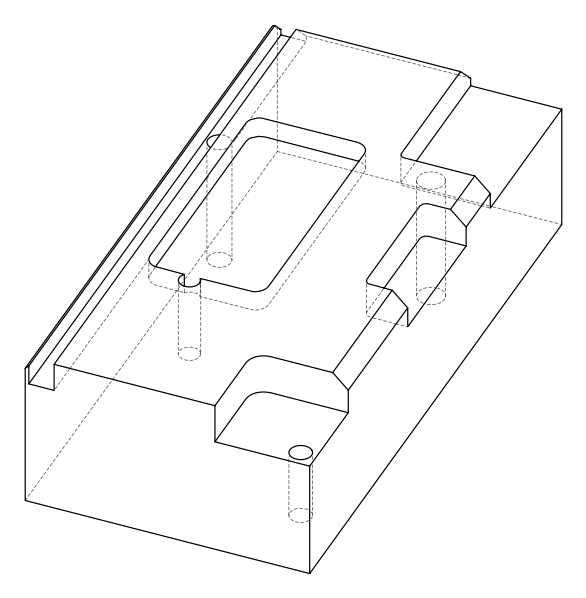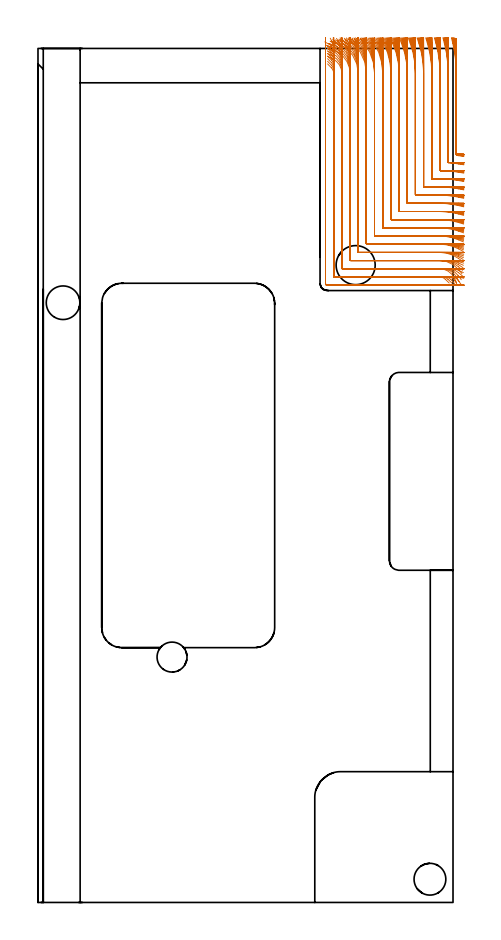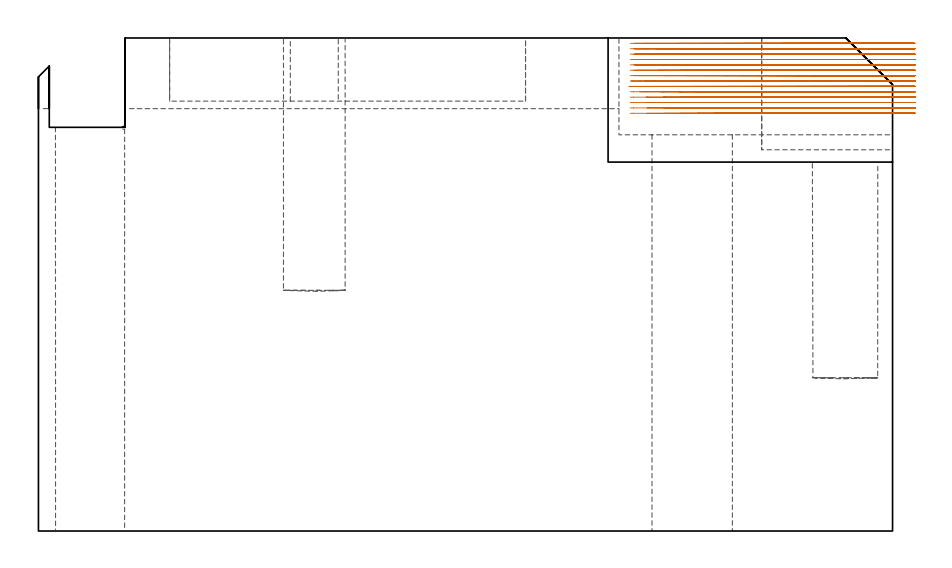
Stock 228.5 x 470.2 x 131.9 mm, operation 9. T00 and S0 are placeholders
(PLAN: 21 operations, 15 tool changes, 175 min)
(1 INDEXABLE_INSERT_DRILL_BLIND_HOLE_FROM_SOLID | STEP1POCKET | NXT0302_004 | 0.28 min | 14420 mm3)
(2 INDEXABLE_INSERT_DRILL_BLIND_HOLE_FROM_SOLID_1 | STEP1POCKET_1 | NXT0302_006 | 0.25 min | 21839 mm3)
(3 AREA_MILL | FG_CHAMFER_SURFACE | UGT0205_001 | 0.27 min | 1904 mm3)
(4 AREA_MILL_1 | FG_CHAMFER_SURFACE_1 | UGT0205_001 | 4.66 min | 9705 mm3)
(5 AREA_MILL_2 | FG_CHAMFER_SURFACE_2 | UGT0205_001 | 7.72 min | 26366 mm3)
(6 AREA_MILL_3 | FG_CHAMFER_SURFACE_3 | UGT0205_001 | 2.03 min | 4568 mm3)
(7 AREA_MILL_4 | FG_CHAMFER_SURFACE_4 | UGT0205_001 | 7.5 min | 24611 mm3)
(8 MILL_CORNER_NOTCH_RECTANGULAR | CORNER_NOTCH_RECTANGULAR | UGT0201_094 | Follow Part, ap 5, ae 75% | 7.4 min | 171967 mm3)
(9 MILL_CORNER_NOTCH_RECTANGULAR_1 | CORNER_NOTCH_RECTANGULAR_1 | NXT0201_008 | Follow Part, ap 1.5, ae 75% | 93.98 min | 250741 mm3)
(10 MILL_RECTANGULAR_POCKET | POCKET_RECTANGULAR_STRAIGHT | UGT0201_094 | Follow Part, ap 5, ae 75% | 10.09 min | 320577 mm3)
(11 MILL_SLOT | SLOT_PARTIAL_RECTANGULAR | NXT0201_013 | Follow Part, ap 2.5, ae 75% | 27.67 min | 112593 mm3)
(12 MILL_RECTANGULAR_SLOT | SLOT_RECTANGULAR | UGT0201_094 | Follow Part, ap 5, ae 75% | 10.37 min | 212596 mm3)
(13 SPOT_DRILL | STEP1HOLE | NXT0321_9005460120000 | 0.05 min | 175 mm3)
(14 SPOT_DRILL_1 | STEP1HOLE_1 | NXT0321_9005460120000 | 0.05 min | 214 mm3)
(15 DRILL_BLIND_HOLE_INTO_CENTER | STEP1HOLE | NXT0301_046 | 0.06 min | 337 mm3)
(16 GUN_DRILL_THROUGH_HOLE | STEP1HOLE | UGT0307_006 | 0.57 min | 6213 mm3)
(17 DRILL_TO_ENLARGE_THROUGH_HOLE | STEP1HOLE | NXT0301_102 | 0.45 min | 8340 mm3)
(18 DRILL_TO_ENLARGE_THROUGH_HOLE_1 | STEP1HOLE | UGT0301_052 | 0.47 min | 23342 mm3)
(19 DRILL_BLIND_HOLE_INTO_CENTER_1 | STEP1HOLE_1 | NXT0301_046 | 0.06 min | 315 mm3)
(20 GUN_DRILL_THROUGH_HOLE_1 | STEP1HOLE_1 | UGT0307_003 | 0.54 min | 3701 mm3)
(21 SPADE_DRILL_TO_ENLARGE_THROUGH_HOLE | STEP1HOLE_1 | UGT0306_009 | 0.47 min | 24735 mm3)
(TOOL NXT0302_004 | Index. Insert Drill 16.5mm [880-D1650L20-05] | D16.5 PA176 FL83 Z2)
(TOOL NXT0302_006 | Index. Insert Drill 17.5mm [880-D1750L25-05] | D17.5 PA176 FL88 Z2)
(TOOL UGT0205_001 | Chamfer Mill 20 x 3 x 45 deg. | D20 FL50 Z2)
(TOOL UGT0201_094 | End mill 20 mm | D20 FL38 Z4)
(TOOL NXT0201_008 | ENDMILL 6mm [2P460-0600-NA 1630] | D6 FL26 Z6)
(TOOL NXT0201_013 | ENDMILL 10mm | D10 FL30 Z4)
(TOOL NXT0321_9005460120000 | NC Spot Drill, 142deg, 12mm, Carbide, Uncoated | D12 PA142 FL30 Z2)
(TOOL NXT0301_046 | Carbide Drill 7.5mm [860.1-0750-038A1-MM 2214] | D7.5 PA140 FL53 Z2)
(TOOL UGT0307_006 | Gun Drill 9 mm | D9 PA130 FL24 Z1)
(TOOL NXT0301_102 | Carbide Drill 13.5mm [860.1-1350-108A1-MM 2214] | D13.5 PA140 FL123 Z2)
(TOOL UGT0301_052 | Twist Drill 21.5 mm | D21.5 PA118 FL150 Z2)
(TOOL UGT0307_003 | Gun Drill 7 mm | D7 PA130 FL24 Z1)
(TOOL UGT0306_009 | Spade Drill 18.5mm | D18.5 PA132 FL10 Z2)
(OP 9 MILL_CORNER_NOTCH_RECTANGULAR_1, part 1 of 2)
G17 G21 G94 G90
T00 M6
G54
G17 G0 G90 X227.617 Y476.117 S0 M3
G43 Z141.9 H1
Z130.461
G94 G1 X228.316 Y473.2 F250.
G2 X230.3 Y456.414 R72. F500.
G1 Y411.57
G3 X230.556 Y411.278 R0.3
G2 X231.5 Y411.147 R72.
G1 X234.469 Y410.714 F250.
G0 Z141.9
X222.934 Y476.106
Z130.461
G1 X223.68 Y473.2
G2 X225.8 Y456.414 R67.5 F500.
G1 Y407.512
G3 X226.073 Y407.218 R0.3
G2 X231.5 Y406.596 R67.5
G1 X234.464 Y406.135 F250.
G0 Z141.9
X218.223 Y476.092
Z130.461
G1 X219.023 Y473.2
G2 X221.3 Y456.414 R63. F500.
G1 Y403.193
G3 X221.593 Y402.898 R0.3
G2 X231.5 Y402.038 R63.
G1 X234.459 Y401.544 F250.
G0 Z141.9
X213.479 Y476.074
Z130.461
G1 X214.34 Y473.2
G2 X216.8 Y456.414 R58.5 F500.
G1 Y398.695
G3 X217.095 Y398.4 R0.3
G1 X221.115
G2 X231.5 Y397.471 R58.5
G1 X234.452 Y396.938 F250.
G0 Z141.9
X208.692 Y476.051
Z130.461
G1 X209.625 Y473.2
G2 X212.3 Y456.414 R54. F500.
G1 Y394.196
G3 X212.596 Y393.9 R0.3
G1 X221.115
G2 X231.5 Y392.892 R54.
G1 X234.444 Y392.315 F250.
G0 Z141.9
X203.85 Y476.022
Z130.461
G1 X204.867 Y473.2
G2 X207.8 Y456.414 R49.5 F500.
G1 Y389.696
G3 X208.096 Y389.4 R0.3
G1 X221.115
G2 X231.5 Y388.298 R49.5
G1 X234.433 Y387.669 F250.
G0 Z141.9
X198.933 Y475.983
Z130.461
G1 X200.052 Y473.2
G2 X203.3 Y456.414 R45. F500.
G1 Y385.196
G3 X203.596 Y384.9 R0.3
G1 X221.115
G2 X231.5 Y383.685 R45.
G1 X234.419 Y382.993 F250.
G0 Z141.9
X193.914 Y475.93
Z130.461
G1 X195.158 Y473.2
G2 X198.8 Y456.414 R40.5 F500.
G1 Y380.696
G3 X199.096 Y380.4 R0.3
G1 X221.115
G2 X231.5 Y379.046 R40.5
G1 X234.4 Y378.277 F250.
G0 Z141.9
X188.748 Y475.854
Z130.461
G1 X190.147 Y473.2
G2 X194.3 Y456.414 R36. F500.
G1 Y376.196
G3 X194.596 Y375.9 R0.3
G1 X221.115
G2 X231.5 Y374.369 R36.
G1 X234.372 Y373.504 F250.
G0 Z141.9
X183.356 Y475.739
Z130.461
G1 X184.955 Y473.2
G2 X189.8 Y456.414 R31.5 F500.
G1 Y371.696
G3 X190.096 Y371.4 R0.3
G1 X221.115
G2 X231.5 Y369.639 R31.5
G1 X234.332 Y368.65 F250.
G0 Z141.9
X177.583 Y475.55
Z130.461
G1 X179.448 Y473.2
G2 X185.3 Y456.414 R27. F500.
G1 Y367.197
G3 X185.597 Y366.9 R0.3
G1 X221.115
G2 X231.5 Y364.823 R27.
G1 X234.269 Y363.669 F250.
G0 Z141.9
X171.045 Y475.198
Z130.461
G1 X173.283 Y473.2
G2 X180.8 Y456.414 R22.5 F500.
G1 Y362.697
G3 X181.097 Y362.4 R0.3
G1 X221.115
G2 X231.5 Y359.86 R22.5
G1 X234.161 Y358.475 F250.
G0 Z141.9
X162.084 Y474.266
Z130.461
G1 X164.877 Y473.17
G2 X176.3 Y456.414 R18. F500.
G1 Y358.197
G3 X176.597 Y357.9 R0.3
G1 X221.115
G2 X231.5 Y354.602 R18.
G1 X233.95 Y352.871 F250.
G0 Z141.9
X159.435 Y470.197
Z130.461
G1 X162.3 Y469.308
G2 X171.8 Y456.414 R13.5 F500.
G1 Y353.697
G3 X172.097 Y353.4 R0.3
G1 X221.115
G2 X231.5 Y348.525 R13.5
G1 X233.417 Y346.217 F250.
G0 Z141.9
X159.613 Y465.81
Z130.461
G1 X162.3 Y464.477
G2 X167.3 Y456.414 R9. F500.
G1 Y349.197
G3 X167.597 Y348.9 R0.3
G1 X221.115
G2 X229.142 Y343.969 R9.
G1 X230.499 Y341.294 F250.
G0 Z141.9
X159.427 Y461.704
Z130.461
G1 X161.522 Y459.556
G2 X162.8 Y456.414 R4.5 F500.
G1 Y344.697
G3 X163.097 Y344.4 R0.3
G1 X221.115
G2 X224.25 Y343.128 R4.5
G1 X226.402 Y341.038 F250.
G0 Z141.9
X158.3 Y459.414
Z130.461
G1 Y456.414
Y340.8 F500.
G3 X159.2 Y339.9 R0.9
G1 X221.115
X224.115 F250.
G0 Z141.9
X228.007 Y476.128
Z129.022
G1 X228.646 Y473.196
G2 X230.3 Y457.854 R72. F500.
G1 Y411.747
G3 X230.562 Y411.454 R0.3
G2 X231.5 Y411.343 R72.
G1 X234.477 Y410.97 F250.
G0 Z141.9
X223.35 Y476.121
Z129.022
G1 X224.032 Y473.2
G2 X225.8 Y457.854 R67.5 F500.
G1 Y407.603
G3 X226.079 Y407.308 R0.3
G2 X231.5 Y406.805 R67.5
G1 X234.474 Y406.408 F250.
G0 Z141.9
X218.672 Y476.11
Z129.022
G1 X219.402 Y473.2
G2 X221.3 Y457.854 R63. F500.
G1 Y403.195
G3 X221.595 Y402.9 R0.3
G1 X222.561
G2 X231.5 Y402.263 R63.
G1 X234.47 Y401.837 F250.
G0 Z141.9
X213.964 Y476.095
Z129.022
G1 X214.751 Y473.2
G2 X216.8 Y457.854 R58.5 F500.
G1 Y398.695
G3 X217.095 Y398.4 R0.3
G1 X222.561
G2 X231.5 Y397.713 R58.5
G1 X234.465 Y397.255 F250.
G0 Z141.9
X209.221 Y476.076
Z129.022
G1 X210.074 Y473.2
G2 X212.3 Y457.854 R54. F500.
G1 Y394.196
G3 X212.596 Y393.9 R0.3
G1 X222.561
G2 X231.5 Y393.155 R54.
G1 X234.459 Y392.658 F250.
G0 Z141.9
X204.431 Y476.052
Z129.022
G1 X205.361 Y473.2
G2 X207.8 Y457.854 R49.5 F500.
G1 Y389.696
G3 X208.096 Y389.4 R0.3
G1 X222.561
G2 X231.5 Y388.586 R49.5
G1 X234.451 Y388.044 F250.
G0 Z141.9
X199.579 Y476.02
Z129.022
G1 X200.602 Y473.2
G2 X203.3 Y457.854 R45. F500.
G1 Y385.196
G3 X203.596 Y384.9 R0.3
G1 X222.561
G2 X231.5 Y384.003 R45.
G1 X234.44 Y383.407 F250.
G0 Z141.9
X194.643 Y475.976
Z129.022
G1 X195.78 Y473.2
G2 X198.8 Y457.854 R40.5 F500.
G1 Y380.696
G3 X199.096 Y380.4 R0.3
G1 X222.561
G2 X231.5 Y379.401 R40.5
G1 X234.426 Y378.739 F250.
G0 Z141.9
X189.586 Y475.914
Z129.022
G1 X190.865 Y473.2
G2 X194.3 Y457.854 R36. F500.
G1 Y376.196
G3 X194.596 Y375.9 R0.3
G1 X222.561
G2 X231.5 Y374.772 R36.
G1 X234.406 Y374.028 F250.
G0 Z141.9
X184.348 Y475.82
Z129.022
G1 X185.809 Y473.2
G2 X189.8 Y457.854 R31.5 F500.
G1 Y371.696
G3 X190.096 Y371.4 R0.3
G1 X222.561
G2 X231.5 Y370.105 R31.5
G1 X234.377 Y369.254 F250.
G0 Z141.9
X178.81 Y475.668
Z129.022
G1 X180.515 Y473.2
G2 X185.3 Y457.854 R27. F500.
G1 Y367.197
G3 X185.597 Y366.9 R0.3
G1 X222.561
G2 X231.5 Y365.377 R27.
G1 X234.331 Y364.384 F250.
G0 Z141.9
X172.708 Y475.394
Z129.022
G1 X174.754 Y473.2
G2 X180.8 Y457.854 R22.5 F500.
G1 Y362.697
G3 X181.097 Y362.4 R0.3
G1 X222.561
G2 X231.5 Y360.548 R22.5
G1 X234.253 Y359.356 F250.
G0 Z141.9
X165.15 Y474.768
Z129.022
G1 X167.707 Y473.2
G2 X176.3 Y457.854 R18. F500.
G1 Y358.197
G3 X176.597 Y357.9 R0.3
G1 X222.561
G2 X231.5 Y355.523 R18.
G1 X234.104 Y354.034 F250.
G0 Z141.9
X159.486 Y471.632
Z129.022
G1 X162.348 Y470.733
G2 X171.8 Y457.854 R13.5 F500.
G1 Y353.697
G3 X172.097 Y353.4 R0.3
G1 X222.561
G2 X231.5 Y350.016 R13.5
G1 X233.748 Y348.03 F250.
G0 Z141.9
X159.612 Y467.25
Z129.022
G1 X162.3 Y465.916
G2 X167.3 Y457.854 R9. F500.
G1 Y349.197
G3 X167.597 Y348.9 R0.3
G1 X222.561
G2 X230.296 Y344.501 R9.
G1 X231.83 Y341.922 F250.
G0 Z141.9
X159.427 Y463.144
Z129.022
G1 X161.522 Y460.996
G2 X162.8 Y457.854 R4.5 F500.
G1 Y344.697
G3 X163.097 Y344.4 R0.3
G1 X222.561
G2 X225.693 Y343.131 R4.5
G1 X227.847 Y341.043 F250.
G0 Z141.9
X158.3 Y460.854
Z129.022
G1 Y457.854
Y340.8 F500.
G3 X159.2 Y339.9 R0.9
G1 X222.561
X225.561 F250.
G0 Z141.9
X228.373 Y476.11
Z127.583
G1 X228.951 Y473.166
G2 X230.3 Y459.294 R72. F500.
G1 Y411.897
G3 X230.568 Y411.603 R0.3
G2 X231.5 Y411.512 R72.
G1 X234.484 Y411.202 F250.
G0 Z141.9
X223.734 Y476.136
Z127.583
G1 X224.352 Y473.2
G2 X225.8 Y459.294 R67.5 F500.
G1 Y407.664
G3 X226.086 Y407.369 R0.3
G2 X231.5 Y406.986 R67.5
G1 X234.482 Y406.655 F250.
G0 Z141.9
X219.084 Y476.126
Z127.583
G1 X219.746 Y473.2
G2 X221.3 Y459.294 R63. F500.
G1 Y403.195
G3 X221.595 Y402.9 R0.3
G1 X224.04
G2 X231.5 Y402.457 R63.
G1 X234.479 Y402.102 F250.
G0 Z141.9
X214.41 Y476.114
Z127.583
G1 X215.123 Y473.2
G2 X216.8 Y459.294 R58.5 F500.
G1 Y398.695
G3 X217.095 Y398.4 R0.3
G1 X224.04
G2 X231.5 Y397.922 R58.5
G1 X234.476 Y397.54 F250.
G0 Z141.9
X209.706 Y476.099
Z127.583
G1 X210.479 Y473.2
G2 X212.3 Y459.294 R54. F500.
G1 Y394.196
G3 X212.596 Y393.9 R0.3
G1 X224.04
G2 X231.5 Y393.382 R54.
G1 X234.471 Y392.968 F250.
G0 Z141.9
X204.964 Y476.079
Z127.583
G1 X205.807 Y473.2
G2 X207.8 Y459.294 R49.5 F500.
G1 Y389.696
G3 X208.096 Y389.4 R0.3
G1 X224.04
G2 X231.5 Y388.835 R49.5
G1 X234.466 Y388.382 F250.
G0 Z141.9
X200.17 Y476.053
Z127.583
G1 X201.097 Y473.2
G2 X203.3 Y459.294 R45. F500.
G1 Y385.196
G3 X203.596 Y384.9 R0.3
G1 X224.04
G2 X231.5 Y384.277 R45.
G1 X234.458 Y383.78 F250.
G0 Z141.9
X195.308 Y476.018
Z127.583
G1 X196.338 Y473.2
G2 X198.8 Y459.294 R40.5 F500.
G1 Y380.696
G3 X199.096 Y380.4 R0.3
G1 X224.04
G2 X231.5 Y379.707 R40.5
G1 X234.449 Y379.154 F250.
G0 Z141.9
X190.347 Y475.967
Z127.583
G1 X191.506 Y473.2
G2 X194.3 Y459.294 R36. F500.
G1 Y376.196
G3 X194.596 Y375.9 R0.3
G1 X224.04
G2 X231.5 Y375.119 R36.
G1 X234.435 Y374.497 F250.
G0 Z141.9
X185.24 Y475.892
Z127.583
G1 X186.564 Y473.2
G2 X189.8 Y459.294 R31.5 F500.
G1 Y371.696
G3 X190.096 Y371.4 R0.3
G1 X224.04
G2 X231.5 Y370.504 R31.5
G1 X234.415 Y369.793 F250.
G0 Z141.9
X179.898 Y475.772
Z127.583
G1 X181.444 Y473.2
G2 X185.3 Y459.294 R27. F500.
G1 Y367.197
G3 X185.597 Y366.9 R0.3
G1 X224.04
G2 X231.5 Y365.849 R27.
G1 X234.383 Y365.02 F250.
G0 Z141.9
X174.134 Y475.558
Z127.583
G1 X175.988 Y473.2
G2 X180.8 Y459.294 R22.5 F500.
G1 Y362.697
G3 X181.097 Y362.4 R0.3
G1 X224.04
G2 X231.5 Y361.127 R22.5
G1 X234.33 Y360.133 F250.
G0 Z141.9
X167.411 Y475.105
Z127.583
G1 X169.729 Y473.2
G2 X176.3 Y459.294 R18. F500.
G1 Y358.197
G3 X176.597 Y357.9 R0.3
G1 X224.04
G2 X231.5 Y356.281 R18.
G1 X234.23 Y355.038 F250.
G0 Z141.9
X160.071 Y473.009
Z127.583
G1 X162.892 Y471.989
G2 X171.8 Y459.294 R13.5 F500.
G1 Y353.697
G3 X172.097 Y353.4 R0.3
G1 X224.04
G2 X231.5 Y351.152 R13.5
G1 X234. Y349.494 F250.
G0 Z141.9
X159.612 Y468.69
Z127.583
G1 X162.3 Y467.356
G2 X167.3 Y459.294 R9. F500.
G1 Y349.197
G3 X167.597 Y348.9 R0.3
G1 X224.04
G2 X231.255 Y345.28 R9.
G1 X233.048 Y342.875 F250.
G0 Z141.9
X159.428 Y464.583
Z127.583
G1 X161.522 Y462.435
G2 X162.8 Y459.294 R4.5 F500.
G1 Y344.697
G3 X163.097 Y344.4 R0.3
G1 X224.04
G2 X227.335 Y342.964 R4.5
G1 X229.378 Y340.768 F250.
G0 Z141.9
X158.3 Y462.294
Z127.583
G1 Y459.294
Y340.8 F500.
G3 X159.2 Y339.9 R0.9
G1 X224.04
X227.04 F250.
G0 Z141.9
X228.713 Y476.066
Z126.144
G1 X229.228 Y473.11
G2 X230.3 Y460.734 R72. F500.
G1 Y412.029
G3 X230.575 Y411.735 R0.3
G2 X231.5 Y411.667 R72.
G1 X234.49 Y411.425 F250.
G0 Z141.9
X224.085 Y476.148
Z126.144
G1 X224.639 Y473.2
G2 X225.8 Y460.734 R67.5 F500.
G1 Y407.694
G3 X226.093 Y407.399 R0.3
G2 X231.5 Y407.151 R67.5
G1 X234.489 Y406.894 F250.
G0 Z141.9
X219.461 Y476.141
Z126.144
G1 X220.054 Y473.2
G2 X221.3 Y460.734 R63. F500.
G1 Y403.195
G3 X221.595 Y402.9 R0.3
G1 X225.709
G2 X231.5 Y402.633 R63.
G1 X234.487 Y402.357 F250.
G0 Z141.9
X214.817 Y476.131
Z126.144
G1 X215.456 Y473.2
G2 X216.8 Y460.734 R58.5 F500.
G1 Y398.695
G3 X217.095 Y398.4 R0.3
G1 X225.709
G2 X231.5 Y398.113 R58.5
G1 X234.485 Y397.816 F250.
G0 Z141.9
X210.149 Y476.119
Z126.144
G1 X210.841 Y473.2
G2 X212.3 Y460.734 R54. F500.
G1 Y394.195
G3 X212.595 Y393.9 R0.3
G1 X225.709
G2 X231.5 Y393.589 R54.
G1 X234.483 Y393.267 F250.
G0 Z141.9
X205.449 Y476.103
Z126.144
G1 X206.205 Y473.2
G2 X207.8 Y460.734 R49.5 F500.
G1 Y389.696
G3 X208.096 Y389.4 R0.3
G1 X225.709
G2 X231.5 Y389.06 R49.5
G1 X234.479 Y388.709 F250.
G0 Z141.9
X200.708 Y476.083
Z126.144
G1 X201.539 Y473.2
G2 X203.3 Y460.734 R45. F500.
G1 Y385.196
G3 X203.596 Y384.9 R0.3
G1 X225.709
G2 X231.5 Y384.526 R45.
G1 X234.475 Y384.14 F250.
G0 Z141.9
X195.91 Y476.054
Z126.144
G1 X196.834 Y473.2
G2 X198.8 Y460.734 R40.5 F500.
G1 Y380.696
G3 X199.096 Y380.4 R0.3
G1 X225.709
G2 X231.5 Y379.984 R40.5
G1 X234.469 Y379.555 F250.
G0 Z141.9
X191.034 Y476.014
Z126.144
G1 X192.073 Y473.2
G2 X194.3 Y460.734 R36. F500.
G1 Y376.196
G3 X194.596 Y375.9 R0.3
G1 X225.709
G2 X231.5 Y375.431 R36.
G1 X234.461 Y374.948 F250.
G0 Z141.9
X186.041 Y475.955
Z126.144
G1 X187.228 Y473.2
G2 X189.8 Y460.734 R31.5 F500.
G1 Y371.696
G3 X190.096 Y371.4 R0.3
G1 X225.709
G2 X231.5 Y370.863 R31.5
G1 X234.449 Y370.311 F250.
G0 Z141.9
X180.865 Y475.861
Z126.144
G1 X182.25 Y473.2
G2 X185.3 Y460.734 R27. F500.
G1 Y367.197
G3 X185.596 Y366.9 R0.3
G1 X225.709
G2 X231.5 Y366.272 R27.
G1 X234.43 Y365.628 F250.
G0 Z141.9
X175.369 Y475.697
Z126.144
G1 X177.031 Y473.2
G2 X180.8 Y460.734 R22.5 F500.
G1 Y362.697
G3 X181.097 Y362.4 R0.3
G1 X225.709
G2 X231.5 Y361.642 R22.5
G1 X234.399 Y360.87 F250.
G0 Z141.9
X169.207 Y475.364
Z126.144
G1 X171.285 Y473.2
G2 X176.3 Y460.734 R18. F500.
G1 Y358.197
G3 X176.597 Y357.9 R0.3
G1 X225.709
G2 X231.5 Y356.943 R18.
G1 X234.34 Y355.978 F250.
G0 Z141.9
X161.361 Y474.22
Z126.144
G1 X164.073 Y472.938
G2 X171.8 Y460.734 R13.5 F500.
G1 Y353.697
G3 X172.097 Y353.4 R0.3
G1 X225.709
G2 X231.5 Y352.095 R13.5
G1 X234.21 Y350.808 F250.
G0 Z141.9
X159.612 Y470.13
Z126.144
G1 X162.3 Y468.796
G2 X167.3 Y460.734 R9. F500.
G1 Y349.197
G3 X167.597 Y348.9 R0.3
G1 X225.709
G2 X231.5 Y346.789 R9.
G1 X233.796 Y344.859 F250.
G0 Z141.9
X159.428 Y466.023
Z126.144
G1 X161.522 Y463.875
G2 X162.8 Y460.734 R4.5 F500.
G1 Y344.697
G3 X163.097 Y344.4 R0.3
G1 X225.709
G2 X229.579 Y342.196 R4.5
G1 X231.109 Y339.616 F250.
G0 Z141.9
X158.3 Y463.734
Z126.144
G1 Y460.734
Y340.8 F500.
G3 X159.2 Y339.9 R0.9
G1 X225.709
X228.709 F250.
G0 Z141.9
X229.025 Y476.002
Z124.705
G1 X229.477 Y473.036
G2 X230.3 Y462.182 R72. F500.
G1 Y412.136
G3 X230.583 Y411.842 R0.3
G2 X231.5 Y411.799 R72.
G1 X234.496 Y411.64 F250.
G0 Z141.9
X224.405 Y476.16
Z124.705
G1 X224.895 Y473.2
G2 X225.8 Y462.182 R67.5 F500.
G1 Y407.695
G3 X226.095 Y407.4 R0.3
G1 X227.682
G2 X231.5 Y407.292 R67.5
G1 X234.495 Y407.122 F250.
G0 Z141.9
X219.804 Y476.154
Z124.705
G1 X220.329 Y473.2
G2 X221.3 Y462.182 R63. F500.
G1 Y403.195
G3 X221.595 Y402.9 R0.3
G1 X227.682
G2 X231.5 Y402.784 R63.
G1 X234.494 Y402.602 F250.
G0 Z141.9
X215.188 Y476.146
Z124.705
G1 X215.753 Y473.2
G2 X216.8 Y462.182 R58.5 F500.
G1 Y398.695
G3 X217.095 Y398.4 R0.3
G1 X227.682
G2 X231.5 Y398.275 R58.5
G1 X234.494 Y398.08 F250.
G0 Z141.9
X210.552 Y476.137
Z124.705
G1 X211.164 Y473.2
G2 X212.3 Y462.182 R54. F500.
G1 Y394.195
G3 X212.595 Y393.9 R0.3
G1 X227.682
G2 X231.5 Y393.765 R54.
G1 X234.492 Y393.553 F250.
G0 Z141.9
X205.89 Y476.125
Z124.705
G1 X206.558 Y473.2
G2 X207.8 Y462.182 R49.5 F500.
G1 Y389.696
G3 X208.096 Y389.4 R0.3
G1 X227.682
G2 X231.5 Y389.253 R49.5
G1 X234.491 Y389.021 F250.
G0 Z141.9
X201.196 Y476.109
Z124.705
G1 X201.93 Y473.2
G2 X203.3 Y462.182 R45. F500.
G1 Y385.196
G3 X203.596 Y384.9 R0.3
G1 X227.682
G2 X231.5 Y384.738 R45.
G1 X234.489 Y384.483 F250.
G0 Z141.9
X196.456 Y476.087
Z124.705
G1 X197.272 Y473.2
G2 X198.8 Y462.182 R40.5 F500.
G1 Y380.696
G3 X199.096 Y380.4 R0.3
G1 X227.682
G2 X231.5 Y380.22 R40.5
G1 X234.487 Y379.937 F250.
G0 Z141.9
X191.654 Y476.056
Z124.705
G1 X192.572 Y473.2
G2 X194.3 Y462.182 R36. F500.
G1 Y376.196
G3 X194.596 Y375.9 R0.3
G1 X227.682
G2 X231.5 Y375.697 R36.
G1 X234.483 Y375.379 F250.
G0 Z141.9
X186.761 Y476.01
Z124.705
G1 X187.81 Y473.2
G2 X189.8 Y462.182 R31.5 F500.
G1 Y371.696
G3 X190.096 Y371.4 R0.3
G1 X227.682
G2 X231.5 Y371.168 R31.5
G1 X234.478 Y370.804 F250.
G0 Z141.9
X181.725 Y475.939
Z124.705
G1 X182.949 Y473.2
G2 X185.3 Y462.182 R27. F500.
G1 Y367.196
G3 X185.596 Y366.9 R0.3
G1 X227.682
G2 X231.5 Y366.629 R27.
G1 X234.47 Y366.205 F250.
G0 Z141.9
X176.448 Y475.816
Z124.705
G1 X177.917 Y473.2
G2 X180.8 Y462.182 R22.5 F500.
G1 Y362.697
G3 X181.097 Y362.4 R0.3
G1 X227.682
G2 X231.5 Y362.074 R22.5
G1 X234.457 Y361.565 F250.
G0 Z141.9
X170.697 Y475.572
Z124.705
G1 X172.534 Y473.2
G2 X176.3 Y462.182 R18. F500.
G1 Y358.197
G3 X176.597 Y357.9 R0.3
G1 X227.682
G2 X231.5 Y357.49 R18.
G1 X234.432 Y356.854 F250.
G0 Z141.9
X163.652 Y474.933
Z124.705
G1 X166.1 Y473.2
G2 X171.8 Y462.182 R13.5 F500.
G1 Y353.697
G3 X172.097 Y353.4 R0.3
G1 X227.682
G2 X231.5 Y352.849 R13.5
G1 X234.378 Y352.001 F250.
G0 Z141.9
X159.613 Y471.577
Z124.705
G1 X162.3 Y470.244
G2 X167.3 Y462.182 R9. F500.
G1 Y349.197
G3 X167.597 Y348.9 R0.3
G1 X227.682
G2 X231.5 Y348.05 R9.
G1 X234.217 Y346.778 F250.
G0 Z141.9
X159.433 Y467.47
Z124.705
G1 X161.525 Y465.32
G2 X162.8 Y462.182 R4.5 F500.
G1 Y344.697
G3 X163.097 Y344.4 R0.3
G1 X227.682
G2 X231.329 Y342.536 R4.5
G1 X233.087 Y340.105 F250.
G0 Z141.9
X158.3 Y465.182
Z124.705
G1 Y462.182
Y340.8 F500.
G3 X159.2 Y339.9 R0.9
G1 X227.682
X230.682 F250.
G0 Z141.9
X229.303 Y475.928
Z123.267
G1 X229.692 Y472.953
G2 X230.3 Y463.614 R72. F500.
G1 Y412.195
G3 X230.595 Y411.9 R0.3
G2 X231.5 Y411.894 R72.
G1 X234.5 Y411.854 F250.
G0 Z141.9
X224.69 Y476.17
Z123.267
G1 X225.116 Y473.2
G2 X225.8 Y463.614 R67.5 F500.
G1 Y407.695
G3 X226.095 Y407.4 R0.3
G1 X230.553
G2 X231.5 Y407.393 R67.5
G1 X234.5 Y407.351 F250.
G0 Z141.9
X220.11 Y476.165
Z123.267
G1 X220.566 Y473.2
G2 X221.3 Y463.614 R63. F500.
G1 Y403.195
G3 X221.595 Y402.9 R0.3
G1 X230.553
G2 X231.5 Y402.893 R63.
G1 X234.5 Y402.848 F250.
G0 Z141.9
X215.518 Y476.159
Z123.267
G1 X216.009 Y473.2
G2 X216.8 Y463.614 R58.5 F500.
G1 Y398.695
G3 X217.095 Y398.4 R0.3
G1 X230.553
G2 X231.5 Y398.392 R58.5
G1 X234.5 Y398.344 F250.
G0 Z141.9
X210.91 Y476.152
Z123.267
G1 X211.442 Y473.2
G2 X212.3 Y463.614 R54. F500.
G1 Y394.195
G3 X212.595 Y393.9 R0.3
G1 X230.553
G2 X231.5 Y393.892 R54.
G1 X234.5 Y393.839 F250.
G0 Z141.9
X206.282 Y476.143
Z123.267
G1 X206.863 Y473.2
G2 X207.8 Y463.614 R49.5 F500.
G1 Y389.696
G3 X208.096 Y389.4 R0.3
G1 X230.553
G2 X231.5 Y389.391 R49.5
G1 X234.499 Y389.334 F250.
G0 Z141.9
X201.628 Y476.131
Z123.267
G1 X202.267 Y473.2
G2 X203.3 Y463.614 R45. F500.
G1 Y385.196
G3 X203.596 Y384.9 R0.3
G1 X230.553
G2 X231.5 Y384.89 R45.
G1 X234.499 Y384.827 F250.
G0 Z141.9
X196.939 Y476.115
Z123.267
G1 X197.649 Y473.2
G2 X198.8 Y463.614 R40.5 F500.
G1 Y380.696
G3 X199.096 Y380.4 R0.3
G1 X230.553
G2 X231.5 Y380.389 R40.5
G1 X234.499 Y380.319 F250.
G0 Z141.9
X192.201 Y476.092
Z123.267
G1 X193. Y473.2
G2 X194.3 Y463.614 R36. F500.
G1 Y376.196
G3 X194.596 Y375.9 R0.3
G1 X230.553
G2 X231.5 Y375.888 R36.
G1 X234.499 Y375.809 F250.
G0 Z141.9
X187.393 Y476.058
Z123.267
G1 X188.306 Y473.2
G2 X189.8 Y463.614 R31.5 F500.
G1 Y371.696
G3 X190.096 Y371.4 R0.3
G1 X230.553
G2 X231.5 Y371.386 R31.5
G1 X234.499 Y371.296 F250.
G0 Z141.9
X182.476 Y476.005
Z123.267
G1 X183.541 Y473.2
G2 X185.3 Y463.614 R27. F500.
G1 Y367.196
G3 X185.596 Y366.9 R0.3
G1 X230.553
G2 X231.5 Y366.883 R27.
G1 X234.498 Y366.778 F250.
G0 Z141.9
X177.378 Y475.914
Z123.267
G1 X178.656 Y473.2
G2 X180.8 Y463.614 R22.5 F500.
G1 Y362.697
G3 X181.097 Y362.4 R0.3
G1 X230.553
G2 X231.5 Y362.38 R22.5
G1 X234.497 Y362.254 F250.
G0 Z141.9
X171.937 Y475.739
Z123.267
G1 X173.535 Y473.2
G2 X176.3 Y463.614 R18. F500.
G1 Y358.197
G3 X176.597 Y357.9 R0.3
G1 X230.553
G2 X231.5 Y357.875 R18.
G1 X234.496 Y357.717 F250.
G0 Z141.9
X165.675 Y475.312
Z123.267
G1 X167.806 Y473.2
G2 X171.8 Y463.614 R13.5 F500.
G1 Y353.697
G3 X172.097 Y353.4 R0.3
G1 X230.553
G2 X231.5 Y353.367 R13.5
G1 X234.493 Y353.156 F250.
G0 Z141.9
X159.97 Y472.953
Z123.267
G1 X162.605 Y471.518
G2 X167.3 Y463.614 R9. F500.
G1 Y349.197
G3 X167.597 Y348.9 R0.3
G1 X230.553
G2 X231.5 Y348.85 R9.
G1 X234.483 Y348.534 F250.
G0 Z141.9
X159.429 Y468.903
Z123.267
G1 X161.523 Y466.755
G2 X162.8 Y463.614 R4.5 F500.
G1 Y344.697
G3 X163.097 Y344.4 R0.3
G1 X230.553
G2 X231.5 Y344.299 R4.5
G1 X234.433 Y343.668 F250.
G0 Z141.9
X158.3 Y466.614
Z123.267
G1 Y463.614
Y340.8 F500.
G3 X159.2 Y339.9 R0.9
G1 X230.553
X233.553 F250.
G0 Z141.9
X229.549 Y475.849
Z121.828
G1 X229.875 Y472.866
G2 X230.3 Y465.054 R72. F500.
G1 Y412.195
G3 X230.595 Y411.9 R0.3
G1 X231.421
X231.5
X234.5 Y411.897 F250.
G0 Z141.9
X224.945 Y476.178
Z121.828
G1 X225.307 Y473.2
G2 X225.8 Y465.054 R67.5 F500.
G1 Y407.695
G3 X226.095 Y407.4 R0.3
G1 X231.421
X231.5
X234.5 Y407.396 F250.
G0 Z141.9
X220.383 Y476.175
Z121.828
G1 X220.771 Y473.2
G2 X221.3 Y465.054 R63. F500.
G1 Y403.195
G3 X221.595 Y402.9 R0.3
G1 X231.421
X231.5
X234.5 Y402.896 F250.
G0 Z141.9
X215.812 Y476.171
Z121.828
G1 X216.23 Y473.2
G2 X216.8 Y465.054 R58.5 F500.
G1 Y398.695
G3 X217.095 Y398.4 R0.3
G1 X231.421
X231.5
X234.5 Y398.396 F250.
G0 Z141.9
X211.23 Y476.166
Z121.828
G1 X211.682 Y473.2
G2 X212.3 Y465.054 R54. F500.
G1 Y394.195
G3 X212.595 Y393.9 R0.3
G1 X231.421
X231.5
X234.5 Y393.896 F250.
G0 Z141.9
X206.632 Y476.159
Z121.828
G1 X207.125 Y473.2
G2 X207.8 Y465.054 R49.5 F500.
G1 Y389.696
G3 X208.096 Y389.4 R0.3
G1 X231.421
X231.5
X234.5 Y389.395 F250.
G0 Z141.9
X202.014 Y476.15
Z121.828
G1 X202.557 Y473.2
G2 X203.3 Y465.054 R45. F500.
G1 Y385.196
G3 X203.596 Y384.9 R0.3
G1 X231.421
X231.5
X234.5 Y384.895 F250.
G0 Z141.9
X197.369 Y476.139
Z121.828
G1 X197.972 Y473.2
G2 X198.8 Y465.054 R40.5 F500.
G1 Y380.696
G3 X199.096 Y380.4 R0.3
G1 X231.421
X231.5
X234.5 Y380.394 F250.
G0 Z141.9
X192.688 Y476.122
Z121.828
G1 X193.366 Y473.2
G2 X194.3 Y465.054 R36. F500.
G1 Y376.196
G3 X194.596 Y375.9 R0.3
G1 X231.421
X231.5
X234.5 Y375.893 F250.
G0 Z141.9
X187.953 Y476.098
Z121.828
G1 X188.729 Y473.2
G2 X189.8 Y465.054 R31.5 F500.
G1 Y371.696
G3 X190.096 Y371.4 R0.3
G1 X231.421
X231.5
X234.5 Y371.392 F250.
G0 Z141.9
X183.137 Y476.06
Z121.828
G1 X184.042 Y473.2
G2 X185.3 Y465.054 R27. F500.
G1 Y367.196
G3 X185.596 Y366.9 R0.3
G1 X231.421
X231.5
X234.5 Y366.891 F250.
G0 Z141.9
X178.188 Y475.997
Z121.828
G1 X179.274 Y473.2
G2 X180.8 Y465.054 R22.5 F500.
G1 Y362.697
G3 X181.097 Y362.4 R0.3
G1 X231.421
X231.5
X234.5 Y362.389 F250.
G0 Z141.9
X172.994 Y475.875
Z121.828
G1 X174.351 Y473.2
G2 X176.3 Y465.054 R18. F500.
G1 Y358.197
G3 X176.597 Y357.9 R0.3
G1 X231.421
X231.5
X234.5 Y357.887 F250.
G0 Z141.9
X167.256 Y475.592
Z121.828
G1 X169.066 Y473.2
G2 X171.8 Y465.054 R13.5 F500.
G1 Y353.697
G3 X172.097 Y353.4 R0.3
G1 X231.421
X231.5
X234.5 Y353.382 F250.
G0 Z141.9
X160.856 Y474.19
Z121.828
G1 X163.341 Y472.51
G2 X167.3 Y465.054 R9. F500.
G1 Y349.197
G3 X167.597 Y348.9 R0.3
G1 X231.421
X231.5
X234.5 Y348.873 F250.
G0 Z141.9
X159.426 Y470.344
Z121.828
G1 X161.521 Y468.197
G2 X162.8 Y465.054 R4.5 F500.
G1 Y344.697
G3 X163.097 Y344.4 R0.3
G1 X231.421
X231.5 Y344.399
X234.5 Y344.346 F250.
G0 Z141.9
X158.3 Y468.054
Z121.828
G1 Y465.054
Y340.8 F500.
G3 X159.2 Y339.9 R0.9
G1 X231.421
X234.421 F250.
G0 Z141.9
X229.783 Y475.765
Z120.389
G1 X230.038 Y472.776
G2 X230.3 Y466.643 R72. F500.
G1 Y412.195
G3 X230.595 Y411.9 R0.3
G1 X231.5
X234.5 F250.
G0 Z141.9
X225.189 Y476.186
Z120.389
G1 X225.481 Y473.2
G2 X225.8 Y466.643 R67.5 F500.
G1 Y407.695
G3 X226.095 Y407.4 R0.3
G1 X231.5
X234.5 F250.
G0 Z141.9
X220.646 Y476.184
Z120.389
G1 X220.958 Y473.2
G2 X221.3 Y466.643 R63. F500.
G1 Y403.195
G3 X221.595 Y402.9 R0.3
G1 X231.5
X234.5 F250.
G0 Z141.9
X216.095 Y476.181
Z120.389
G1 X216.431 Y473.2
G2 X216.8 Y466.643 R58.5 F500.
G1 Y398.695
G3 X217.095 Y398.4 R0.3
G1 X231.5
X234.5 F250.
G0 Z141.9
X211.536 Y476.178
Z120.389
G1 X211.9 Y473.2
G2 X212.3 Y466.643 R54. F500.
G1 Y394.195
G3 X212.595 Y393.9 R0.3
G1 X231.5
X234.5 F250.
G0 Z141.9
X206.966 Y476.174
Z120.389
G1 X207.364 Y473.2
G2 X207.8 Y466.643 R49.5 F500.
G1 Y389.696
G3 X208.096 Y389.4 R0.3
G1 X231.5
X234.5 F250.
G0 Z141.9
X202.383 Y476.168
Z120.389
G1 X202.82 Y473.2
G2 X203.3 Y466.643 R45. F500.
G1 Y385.196
G3 X203.596 Y384.9 R0.3
G1 X231.5
X234.5 F250.
G0 Z141.9
X197.78 Y476.16
Z120.389
G1 X198.266 Y473.2
G2 X198.8 Y466.643 R40.5 F500.
G1 Y380.696
G3 X199.096 Y380.4 R0.3
G1 X231.5
X234.5 F250.
G0 Z141.9
X193.151 Y476.15
Z120.389
G1 X193.698 Y473.2
G2 X194.3 Y466.643 R36. F500.
G1 Y376.196
G3 X194.596 Y375.9 R0.3
G1 X231.5
X234.5 F250.
G0 Z141.9
X188.485 Y476.134
Z120.389
G1 X189.11 Y473.2
G2 X189.8 Y466.643 R31.5 F500.
G1 Y371.696
G3 X190.096 Y371.4 R0.3
G1 X231.5
X234.5 F250.
G0 Z141.9
X183.763 Y476.11
Z120.389
G1 X184.492 Y473.2
G2 X185.3 Y466.643 R27. F500.
G1 Y367.197
G3 X185.597 Y366.9 R0.3
G1 X231.5
X234.5 F250.
G0 Z141.9
X178.949 Y476.07
Z120.389
G1 X179.823 Y473.2
G2 X180.8 Y466.643 R22.5 F500.
G1 Y362.697
G3 X181.097 Y362.4 R0.3
G1 X231.5
X234.5 F250.
G0 Z141.9
X173.97 Y475.994
Z120.389
G1 X175.063 Y473.2
G2 X176.3 Y466.643 R18. F500.
G1 Y358.197
G3 X176.597 Y357.9 R0.3
G1 X231.5
X234.5 F250.
G0 Z141.9
X168.643 Y475.822
Z120.389
G1 X170.101 Y473.2
G2 X171.8 Y466.643 R13.5 F500.
G1 Y353.697
G3 X172.097 Y353.4 R0.3
G1 X231.5
X234.5 F250.
G0 Z141.9
X162.279 Y475.255
Z120.389
G1 X164.465 Y473.2
G2 X167.3 Y466.643 R9. F500.
G1 Y349.197
G3 X167.597 Y348.9 R0.3
G1 X231.5
X234.5 F250.
G0 Z141.9
X158.58 Y472.044
Z120.389
G1 X160.987 Y470.253
G2 X162.8 Y466.643 R4.5 F500.
G1 Y344.697
G3 X163.097 Y344.4 R0.3
G1 X231.5
X234.5 F250.
G0 Z141.9
X158.3 Y469.643
Z120.389
G1 Y466.643
Y340.8 F500.
G3 X159.2 Y339.9 R0.9
G1 X231.5
X234.5 F250.
G0 Z141.9
X229.996 Y475.684
Z118.95
G1 X230.174 Y472.69
G2 X230.3 Y468.428 R72. F500.
G1 Y412.195
G3 X230.595 Y411.9 R0.3
G1 X231.5
X234.5 F250.
G0 Z141.9
X225.419 Y476.192
Z118.95
G1 X225.631 Y473.2
G2 X225.8 Y468.428 R67.5 F500.
G1 Y407.695
G3 X226.095 Y407.4 R0.3
G1 X231.5
X234.5 F250.
G0 Z141.9
X220.892 Y476.191
Z118.95
G1 X221.119 Y473.2
G2 X221.3 Y468.428 R63. F500.
G1 Y403.195
G3 X221.595 Y402.9 R0.3
G1 X231.5
X234.5 F250.
G0 Z141.9
X216.36 Y476.19
Z118.95
G1 X216.605 Y473.2
G2 X216.8 Y468.428 R58.5 F500.
G1 Y398.695
G3 X217.095 Y398.4 R0.3
G1 X231.5
X234.5 F250.
G0 Z141.9
X211.824 Y476.188
Z118.95
G1 X212.089 Y473.2
G2 X212.3 Y468.428 R54. F500.
G1 Y394.195
G3 X212.595 Y393.9 R0.3
G1 X231.5
X234.5 F250.
G0 Z141.9
X207.28 Y476.186
Z118.95
G1 X207.569 Y473.2
G2 X207.8 Y468.428 R49.5 F500.
G1 Y389.696
G3 X208.096 Y389.4 R0.3
G1 X231.5
X234.5 F250.
G0 Z141.9
X202.728 Y476.183
Z118.95
G1 X203.046 Y473.2
G2 X203.3 Y468.428 R45. F500.
G1 Y385.196
G3 X203.596 Y384.9 R0.3
G1 X231.5
X234.5 F250.
G0 Z141.9
X198.164 Y476.179
Z118.95
G1 X198.518 Y473.2
G2 X198.8 Y468.428 R40.5 F500.
G1 Y380.696
G3 X199.096 Y380.4 R0.3
G1 X231.5
X234.5 F250.
G0 Z141.9
X193.585 Y476.174
Z118.95
G1 X193.982 Y473.2
G2 X194.3 Y468.428 R36. F500.
G1 Y376.196
G3 X194.596 Y375.9 R0.3
G1 X231.5
X234.5 F250.
G0 Z141.9
X188.982 Y476.165
Z118.95
G1 X189.436 Y473.2
G2 X189.8 Y468.428 R31.5 F500.
G1 Y371.696
G3 X190.096 Y371.4 R0.3
G1 X231.5
X234.5 F250.
G0 Z141.9
X184.345 Y476.153
Z118.95
G1 X184.875 Y473.2
G2 X185.3 Y468.428 R27. F500.
G1 Y367.196
G3 X185.596 Y366.9 R0.3
G1 X231.5
X234.5 F250.
G0 Z141.9
X179.652 Y476.132
Z118.95
G1 X180.288 Y473.2
G2 X180.8 Y468.428 R22.5 F500.
G1 Y362.697
G3 X181.097 Y362.4 R0.3
G1 X231.5
X234.5 F250.
G0 Z141.9
X174.861 Y476.093
Z118.95
G1 X175.656 Y473.2
G2 X176.3 Y468.428 R18. F500.
G1 Y358.197
G3 X176.597 Y357.9 R0.3
G1 X231.5
X234.5 F250.
G0 Z141.9
X169.868 Y476.006
Z118.95
G1 X170.928 Y473.2
G2 X171.8 Y468.428 R13.5 F500.
G1 Y353.697
G3 X172.097 Y353.4 R0.3
G1 X231.5
X234.5 F250.
G0 Z141.9
X164.34 Y475.744
Z118.95
G1 X165.931 Y473.2
G2 X167.3 Y468.428 R9. F500.
G1 Y349.197
G3 X167.597 Y348.9 R0.3
G1 X231.5
X234.5 F250.
G0 Z141.9
X157.917 Y473.823
Z118.95
G1 X160.525 Y472.339
G2 X162.8 Y468.428 R4.5 F500.
G1 Y344.697
G3 X163.097 Y344.4 R0.3
G1 X231.5
X234.5 F250.
G0 Z141.9
X158.3 Y471.428
Z118.95
G1 Y468.428
Y340.8 F500.
G3 X159.2 Y339.9 R0.9
G1 X231.5
X234.5 F250.
G0 Z141.9
X230.222 Y475.611
Z117.511
G1 X230.285 Y472.612
G2 X230.3 Y471.118 R72. F500.
G1 Y412.195
G3 X230.595 Y411.9 R0.3
G1 X231.5
X234.5 F250.
G0 Z141.9
X225.675 Y476.199
Z117.511
G1 X225.768 Y473.2
G2 X225.8 Y471.118 R67.5 F500.
G1 Y407.695
G3 X226.095 Y407.4 R0.3
G1 X231.5
X234.5 F250.
G0 Z141.9
X221.166 Y476.198
Z117.511
G1 X221.266 Y473.2
G2 X221.3 Y471.118 R63. F500.
G1 Y403.195
G3 X221.595 Y402.9 R0.3
G1 X231.5
X234.5 F250.
G0 Z141.9
X216.656 Y476.198
Z117.511
G1 X216.763 Y473.2
G2 X216.8 Y471.118 R58.5 F500.
G1 Y398.695
G3 X217.095 Y398.4 R0.3
G1 X231.5
X234.5 F250.
G0 Z141.9
X212.144 Y476.198
Z117.511
G1 X212.26 Y473.2
G2 X212.3 Y471.118 R54. F500.
G1 Y394.195
G3 X212.595 Y393.9 R0.3
G1 X231.5
X234.5 F250.
G0 Z141.9
X207.63 Y476.197
Z117.511
G1 X207.756 Y473.2
G2 X207.8 Y471.118 R49.5 F500.
G1 Y389.696
G3 X208.096 Y389.4 R0.3
G1 X231.5
X234.5 F250.
G0 Z141.9
X203.113 Y476.197
Z117.511
G1 X203.252 Y473.2
G2 X203.3 Y471.118 R45. F500.
G1 Y385.196
G3 X203.596 Y384.9 R0.3
G1 X231.5
X234.5 F250.
G0 Z141.9
X198.592 Y476.196
Z117.511
G1 X198.746 Y473.2
G2 X198.8 Y471.118 R40.5 F500.
G1 Y380.696
G3 X199.096 Y380.4 R0.3
G1 X231.5
X234.5 F250.
G0 Z141.9
X194.066 Y476.195
Z117.511
G1 X194.24 Y473.2
G2 X194.3 Y471.118 R36. F500.
G1 Y376.196
G3 X194.596 Y375.9 R0.3
G1 X231.5
X234.5 F250.
G0 Z141.9
X189.533 Y476.193
Z117.511
G1 X189.731 Y473.2
G2 X189.8 Y471.118 R31.5 F500.
G1 Y371.696
G3 X190.096 Y371.4 R0.3
G1 X231.5
X234.5 F250.
G0 Z141.9
X184.988 Y476.191
Z117.511
G1 X185.22 Y473.2
G2 X185.3 Y471.118 R27. F500.
G1 Y367.196
G3 X185.596 Y366.9 R0.3
G1 X231.5
X234.5 F250.
G0 Z141.9
X180.426 Y476.187
Z117.511
G1 X180.704 Y473.2
G2 X180.8 Y471.118 R22.5 F500.
G1 Y362.697
G3 X181.097 Y362.4 R0.3
G1 X231.5
X234.5 F250.
G0 Z141.9
X175.832 Y476.18
Z117.511
G1 X176.179 Y473.2
G2 X176.3 Y471.118 R18. F500.
G1 Y358.197
G3 X176.597 Y357.9 R0.3
G1 X231.5
X234.5 F250.
G0 Z141.9
X171.176 Y476.164
Z117.511
G1 X171.639 Y473.2
G2 X171.8 Y471.118 R13.5 F500.
G1 Y353.697
G3 X172.097 Y353.4 R0.3
G1 X231.5
X234.5 F250.
G0 Z141.9
X166.362 Y476.119
Z117.511
G1 X167.056 Y473.2
G2 X167.3 Y471.118 R9. F500.
G1 Y349.197
G3 X167.597 Y348.9 R0.3
G1 X231.5
X234.5 F250.
G0 Z141.9
X160.902 Y475.86
Z117.511
G1 X162.29 Y473.2
G2 X162.8 Y471.118 R4.5 F500.
G1 Y344.697
G3 X163.097 Y344.4 R0.3
G1 X231.5
X234.5 F250.
G0 Z141.9
X158.3 Y474.118
Z117.511
G1 Y471.118
Y340.8 F500.
G3 X159.2 Y339.9 R0.9
G1 X231.5
X234.5 F250.
G0 Z141.9
X230.3 Y475.6
Z116.072
G1 Y472.6
Y412.195 F500.
G3 X230.595 Y411.9 R0.3
G1 X231.5
X234.5 F250.
G0 Z141.9
X225.784 Y476.2
Z116.072
G1 X225.799 Y473.2
X225.8 Y472.855 F500.
Y407.695
G3 X226.095 Y407.4 R0.3
G1 X231.5
X234.5 F250.
G0 Z141.9
X221.283 Y476.2
Z116.072
G1 X221.299 Y473.2
X221.3 Y472.855 F500.
Y403.195
G3 X221.595 Y402.9 R0.3
G1 X231.5
X234.5 F250.
G0 Z141.9
X216.781 Y476.2
Z116.072
G1 X216.799 Y473.2
G2 X216.8 Y472.855 R58.5 F500.
G1 Y398.695
G3 X217.095 Y398.4 R0.3
G1 X231.5
X234.5 F250.
G0 Z141.9
X212.28 Y476.2
Z116.072
G1 X212.299 Y473.2
G2 X212.3 Y472.855 R54. F500.
G1 Y394.195
G3 X212.595 Y393.9 R0.3
G1 X231.5
X234.5 F250.
G0 Z141.9
X207.778 Y476.2
Z116.072
G1 X207.799 Y473.2
G2 X207.8 Y472.855 R49.5 F500.
G1 Y389.696
G3 X208.096 Y389.4 R0.3
G1 X231.5
X234.5 F250.
G0 Z141.9
X203.276 Y476.2
Z116.072
G1 X203.299 Y473.2
G2 X203.3 Y472.855 R45. F500.
G1 Y385.196
G3 X203.596 Y384.9 R0.3
G1 X231.5
X234.5 F250.
G0 Z141.9
X198.773 Y476.2
Z116.072
G1 X198.799 Y473.2
G2 X198.8 Y472.855 R40.5 F500.
G1 Y380.696
G3 X199.096 Y380.4 R0.3
G1 X231.5
X234.5 F250.
G0 Z141.9
X194.27 Y476.2
Z116.072
G1 X194.298 Y473.2
G2 X194.3 Y472.855 R36. F500.
G1 Y376.196
G3 X194.596 Y375.9 R0.3
G1 X231.5
X234.5 F250.
G0 Z141.9
X189.765 Y476.2
Z116.072
G1 X189.798 Y473.2
G2 X189.8 Y472.855 R31.5 F500.
G1 Y371.696
G3 X190.096 Y371.4 R0.3
G1 X231.5
X234.5 F250.
G0 Z141.9
X185.259 Y476.2
Z116.072
G1 X185.298 Y473.2
G2 X185.3 Y472.855 R27. F500.
G1 Y367.197
G3 X185.597 Y366.9 R0.3
G1 X231.5
X234.5 F250.
G0 Z141.9
X180.751 Y476.2
Z116.072
G1 X180.797 Y473.2
G2 X180.8 Y472.855 R22.5 F500.
G1 Y362.697
G3 X181.097 Y362.4 R0.3
G1 X231.5
X234.5 F250.
G0 Z141.9
X176.239 Y476.199
Z116.072
G1 X176.297 Y473.2
G2 X176.3 Y472.855 R18. F500.
G1 Y358.197
G3 X176.597 Y357.9 R0.3
G1 X231.5
X234.5 F250.
G0 Z141.9
X171.719 Y476.199
Z116.072
G1 X171.796 Y473.2
G2 X171.8 Y472.855 R13.5 F500.
G1 Y353.697
G3 X172.097 Y353.4 R0.3
G1 X231.5
X234.5 F250.
G0 Z141.9
X167.178 Y476.198
Z116.072
G1 X167.293 Y473.2
G2 X167.3 Y472.855 R9. F500.
G1 Y349.197
G3 X167.597 Y348.9 R0.3
G1 X231.5
X234.5 F250.
G0 Z141.9
X162.557 Y476.191
Z116.072
G1 X162.787 Y473.2
G2 X162.8 Y472.855 R4.5 F500.
G1 Y344.697
G3 X163.097 Y344.4 R0.3
G1 X231.5
X234.5 F250.
G0 Z141.9
X158.3 Y475.855
Z116.072
G1 Y472.855
Y340.8 F500.
G3 X159.2 Y339.9 R0.9
G1 X231.5
X234.5 F250.
G0 Z141.9
X230.3 Y475.6
Z114.633
G1 Y472.6
Y412.195 F500.
G3 X230.595 Y411.9 R0.3
G1 X231.5
X234.5 F250.
G0 Z141.9
X225.8 Y476.2
Z114.633
G1 Y473.2
Y407.695 F500.
G3 X226.095 Y407.4 R0.3
G1 X231.5
X234.5 F250.
G0 Z141.9
X221.3 Y476.2
Z114.633
G1 Y473.2
Y403.195 F500.
G3 X221.595 Y402.9 R0.3
G1 X231.5
X234.5 F250.
G0 Z141.9
X216.8 Y476.2
Z114.633
G1 Y473.2
Y398.695 F500.
G3 X217.095 Y398.4 R0.3
G1 X231.5
X234.5 F250.
G0 Z141.9
X212.3 Y476.2
Z114.633
G1 Y473.2
Y394.195 F500.
G3 X212.595 Y393.9 R0.3
G1 X231.5
X234.5 F250.
G0 Z141.9
X207.8 Y476.2
Z114.633
G1 Y473.2
Y389.696 F500.
G3 X208.096 Y389.4 R0.3
G1 X231.5
X234.5 F250.
G0 Z141.9
X203.3 Y476.2
Z114.633
G1 Y473.2
Y385.196 F500.
G3 X203.596 Y384.9 R0.3
G1 X231.5
X234.5 F250.
G0 Z141.9
X198.8 Y476.2
Z114.633
G1 Y473.2
Y380.696 F500.
G3 X199.096 Y380.4 R0.3
G1 X231.5
X234.5 F250.
G0 Z141.9
X194.3 Y476.2
Z114.633
G1 Y473.2
Y376.196 F500.
G3 X194.596 Y375.9 R0.3
G1 X231.5
X234.5 F250.
G0 Z141.9
X189.8 Y476.2
Z114.633
G1 Y473.2
Y371.696 F500.
G3 X190.096 Y371.4 R0.3
G1 X231.5
X234.5 F250.
G0 Z141.9
X185.3 Y476.2
Z114.633
G1 Y473.2
Y367.197 F500.
G3 X185.597 Y366.9 R0.3
G1 X231.5
X234.5 F250.
G0 Z141.9
X180.8 Y476.2
Z114.633
G1 Y473.2
Y362.697 F500.
G3 X181.097 Y362.4 R0.3
G1 X231.5
X234.5 F250.
G0 Z141.9
X176.3 Y476.2
Z114.633
G1 Y473.2
Y358.197 F500.
G3 X176.597 Y357.9 R0.3
G1 X231.5
X234.5 F250.
G0 Z141.9
X171.8 Y476.2
Z114.633
G1 Y473.2
Y353.697 F500.
G3 X172.097 Y353.4 R0.3
G1 X231.5
X234.5 F250.
G0 Z141.9
X167.3 Y476.2
Z114.633
G1 Y473.2
Y349.197 F500.
G3 X167.597 Y348.9 R0.3
G1 X231.5
X234.5 F250.
G0 Z141.9
X162.8 Y476.2
Z114.633
G1 Y473.2
Y344.697 F500.
G3 X163.097 Y344.4 R0.3
G1 X231.5
X234.5 F250.
G0 Z141.9
X158.3 Y476.2
Z114.633
G1 Y473.2
Y340.8 F500.
G3 X159.2 Y339.9 R0.9
G1 X231.5
X234.5 F250.
G0 Z141.9
X230.3 Y475.6
Z113.194
G1 Y472.6
Y412.195 F500.
G3 X230.595 Y411.9 R0.3
G1 X231.5
X234.5 F250.
G0 Z141.9
X225.8 Y476.2
Z113.194
G1 Y473.2
Y407.695 F500.
G3 X226.095 Y407.4 R0.3
G1 X231.5
X234.5 F250.
G0 Z141.9
X221.3 Y476.2
Z113.194
G1 Y473.2
Y403.195 F500.
G3 X221.595 Y402.9 R0.3
G1 X231.5
X234.5 F250.
G0 Z141.9
X216.8 Y476.2
Z113.194
G1 Y473.2
Y398.695 F500.
G3 X217.095 Y398.4 R0.3
G1 X231.5
X234.5 F250.
G0 Z141.9
X212.3 Y476.2
Z113.194
G1 Y473.2
Y394.195 F500.
G3 X212.595 Y393.9 R0.3
G1 X231.5
X234.5 F250.
G0 Z141.9
X207.8 Y476.2
Z113.194
G1 Y473.2
Y389.696 F500.
G3 X208.096 Y389.4 R0.3
G1 X231.5
X234.5 F250.
G0 Z141.9
X203.3 Y476.2
Z113.194
G1 Y473.2
Y385.196 F500.
G3 X203.596 Y384.9 R0.3
G1 X231.5
X234.5 F250.
G0 Z141.9
X198.8 Y476.2
Z113.194
G1 Y473.2
Y380.696 F500.
G3 X199.096 Y380.4 R0.3
G1 X231.5
X234.5 F250.
G0 Z141.9
X194.3 Y476.2
Z113.194
G1 Y473.2
Y376.196 F500.
G3 X194.596 Y375.9 R0.3
G1 X231.5
X234.5 F250.
G0 Z141.9
X189.8 Y476.2
Z113.194
G1 Y473.2
Y371.696 F500.
G3 X190.096 Y371.4 R0.3
G1 X231.5
X234.5 F250.
G0 Z141.9
X185.3 Y476.2
Z113.194
G1 Y473.2
Y367.196 F500.
G3 X185.596 Y366.9 R0.3
G1 X231.5
X234.5 F250.
G0 Z141.9
X180.8 Y476.2
Z113.194
G1 Y473.2
Y362.697 F500.
G3 X181.097 Y362.4 R0.3
G1 X231.5
X234.5 F250.
G0 Z141.9
X176.3 Y476.2
Z113.194
G1 Y473.2
Y358.197 F500.
G3 X176.597 Y357.9 R0.3
G1 X231.5
X234.5 F250.
G0 Z141.9
X171.8 Y476.2
Z113.194
G1 Y473.2
Y353.697 F500.
G3 X172.097 Y353.4 R0.3
G1 X231.5
X234.5 F250.
G0 Z141.9
X167.3 Y476.2
Z113.194
G1 Y473.2
Y349.197 F500.
G3 X167.597 Y348.9 R0.3
G1 X231.5
X234.5 F250.
G0 Z141.9
X162.8 Y476.2
Z113.194
G1 Y473.2
Y344.697 F500.
G3 X163.097 Y344.4 R0.3
G1 X231.5
X234.5 F250.
G0 Z141.9
X158.3 Y476.2
Z113.194
G1 Y473.2
Y340.8 F500.
G3 X159.2 Y339.9 R0.9
G1 X231.5
X234.5 F250.
G0 Z141.9
X230.3 Y475.6
Z111.756
G1 Y472.6
Y412.195 F500.
G3 X230.595 Y411.9 R0.3
G1 X231.5
X234.5 F250.
G0 Z141.9
X225.8 Y476.2
Z111.756
G1 Y473.2
Y407.695 F500.
G3 X226.095 Y407.4 R0.3
G1 X231.5
X234.5 F250.
G0 Z141.9
X221.3 Y476.2
Z111.756
G1 Y473.2
Y403.195 F500.
G3 X221.595 Y402.9 R0.3
G1 X231.5
X234.5 F250.
G0 Z141.9
X216.8 Y476.2
Z111.756
G1 Y473.2
Y398.695 F500.
G3 X217.095 Y398.4 R0.3
G1 X231.5
X234.5 F250.
G0 Z141.9
X212.3 Y476.2
Z111.756
G1 Y473.2
Y394.195 F500.
G3 X212.595 Y393.9 R0.3
G1 X231.5
X234.5 F250.
G0 Z141.9
X207.8 Y476.2
Z111.756
G1 Y473.2
Y389.696 F500.
G3 X208.096 Y389.4 R0.3
G1 X231.5
X234.5 F250.
G0 Z141.9
X203.3 Y476.2
Z111.756
G1 Y473.2
Y385.196 F500.
G3 X203.596 Y384.9 R0.3
G1 X231.5
X234.5 F250.
G0 Z141.9
X198.8 Y476.2
Z111.756
G1 Y473.2
Y380.696 F500.
G3 X199.096 Y380.4 R0.3
G1 X231.5
X234.5 F250.
G0 Z141.9
X194.3 Y476.2
Z111.756
G1 Y473.2
Y376.196 F500.
G3 X194.596 Y375.9 R0.3
G1 X231.5
X234.5 F250.
G0 Z141.9
X189.8 Y476.2
Z111.756
G1 Y473.2
Y371.696 F500.
G3 X190.096 Y371.4 R0.3
G1 X231.5
X234.5 F250.
G0 Z141.9
X185.3 Y476.2
Z111.756
G1 Y473.2
Y367.196 F500.
G3 X185.596 Y366.9 R0.3
G1 X231.5
X234.5 F250.
G0 Z141.9
X180.8 Y476.2
Z111.756
G1 Y473.2
Y362.697 F500.
G3 X181.097 Y362.4 R0.3
G1 X231.5
X234.5 F250.
G0 Z141.9
X176.3 Y476.2
Z111.756
G1 Y473.2
Y358.197 F500.
G3 X176.597 Y357.9 R0.3
G1 X231.5
X234.5 F250.
G0 Z141.9
X171.8 Y476.2
Z111.756
G1 Y473.2
Y353.697 F500.
G3 X172.097 Y353.4 R0.3
G1 X231.5
X234.5 F250.
G0 Z141.9
X167.3 Y476.2
Z111.756
G1 Y473.2
Y349.197 F500.
G3 X167.597 Y348.9 R0.3
G1 X231.5
X234.5 F250.
G0 Z141.9
X162.8 Y476.2
Z111.756
G1 Y473.2
Y344.697 F500.
G3 X163.097 Y344.4 R0.3
G1 X231.5
X234.5 F250.
G0 Z141.9
X158.3 Y476.2
Z111.756
G1 Y473.2
Y340.8 F500.
G3 X159.2 Y339.9 R0.9
G1 X231.5
X234.5 F250.
